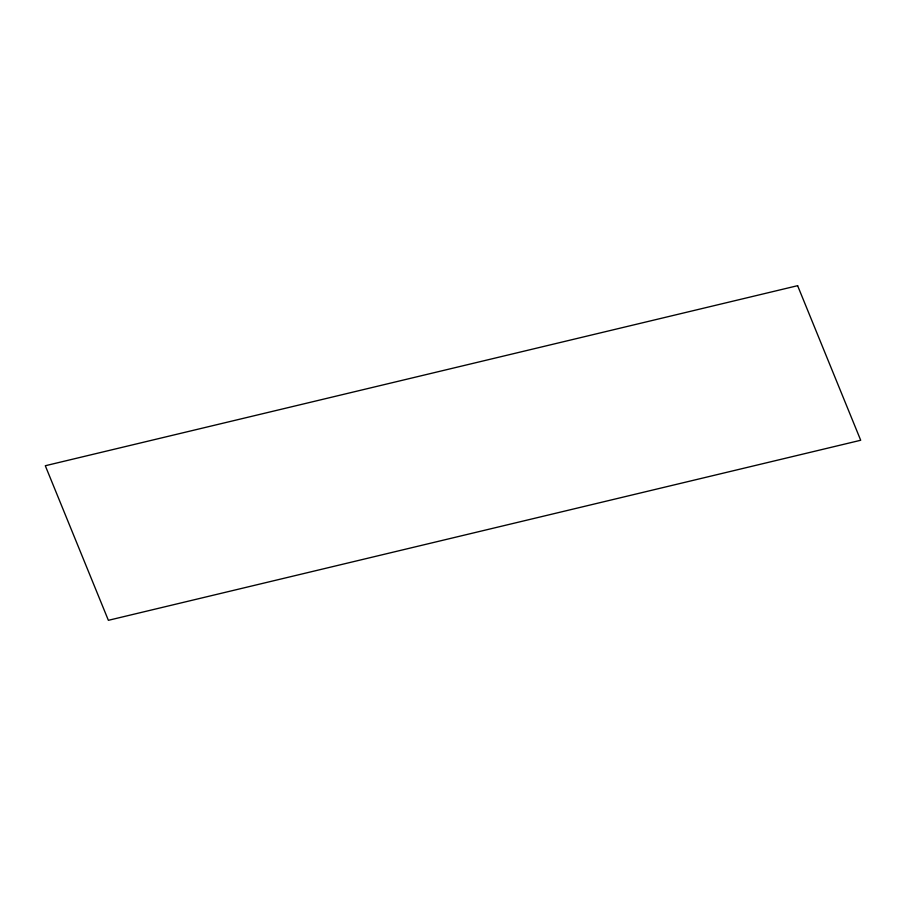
<?xml version="1.0" encoding="UTF-8"?>
<svg xmlns="http://www.w3.org/2000/svg" width="906" height="906" viewBox="0 0 906 906"><rect width="100%" height="100%" fill="white"/><g stroke="black" fill="none" stroke-linecap="round" stroke-linejoin="round"><path stroke-width="1.36" d="M797.62 285.684L45.3 465.741L108.38 620.316L860.7 440.259L797.62 285.684"/></g></svg>
